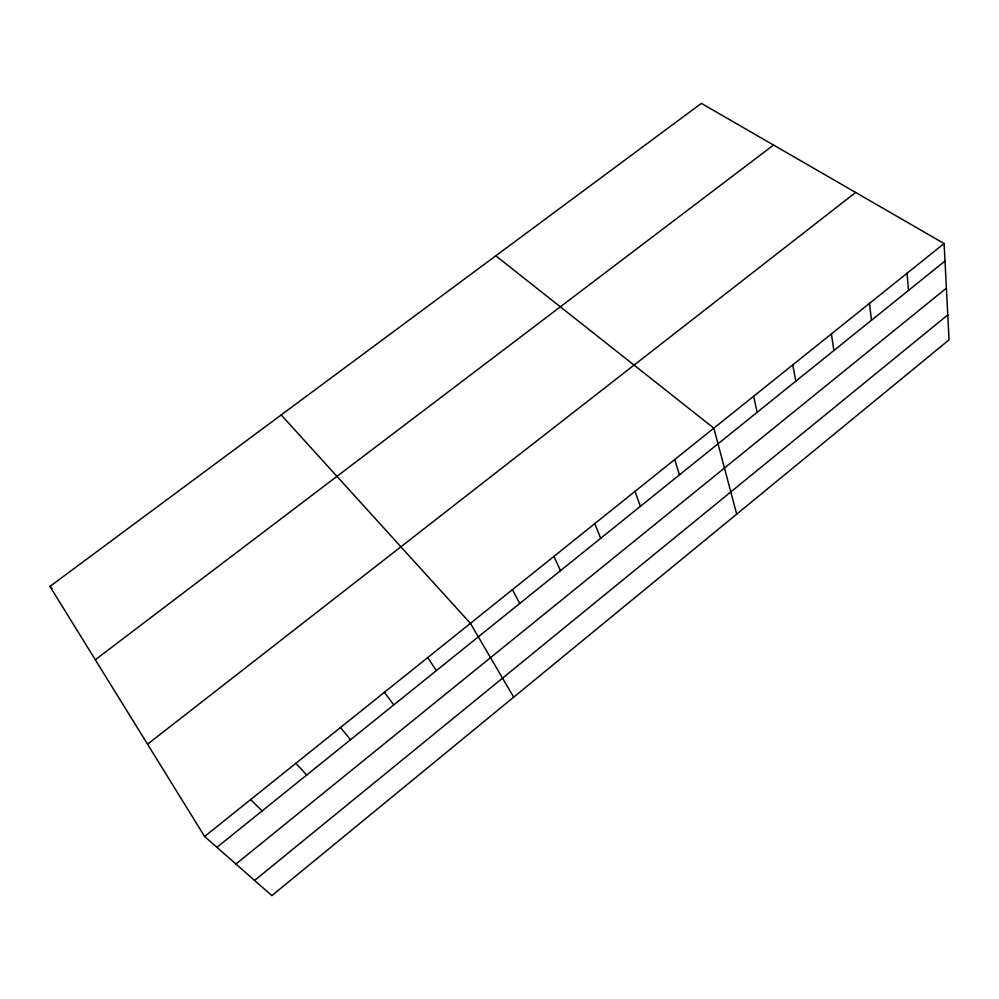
<?xml version="1.0" encoding="UTF-8"?>
<svg xmlns="http://www.w3.org/2000/svg" width="999" height="999" viewBox="0 0 999 999"><rect width="100%" height="100%" fill="white"/><g stroke="black" fill="none" stroke-linecap="round" stroke-linejoin="round"><path stroke-width="1.5" d="M254.608 880.431L947.776 314.935M235.951 864.023L946.39 288.162M216.933 847.314L945.004 261.039M204.608 836.475L944.105 243.544L701.373 103.372L49.95 586.413L204.608 836.475L271.878 895.628L949.05 339.86L944.105 243.544M147.552 744.205L855.644 192.457M95.305 659.74L773.538 145.042M495.804 255.806L713.848 428.171L736.7 514.135M250.599 799.6L262.125 810.913M49.95 586.413L52.01 588.473M295.891 763.286L306.656 775.062M281.194 414.947L470.417 623.351L513.686 697.165M340.497 727.522L350.524 739.735M384.453 692.282L393.743 704.932M427.747 657.554L436.338 670.629M512.462 589.635L519.705 603.508M553.908 556.406L560.489 570.666M594.742 523.663L600.699 538.286M635.014 491.371L640.359 506.356M674.712 459.552L679.457 474.875M753.596 396.291L757.18 412.275M792.781 364.872L795.803 381.181M831.418 333.891L833.878 350.512M869.505 303.359L871.44 320.279M907.067 273.239L908.466 290.447"/></g></svg>
